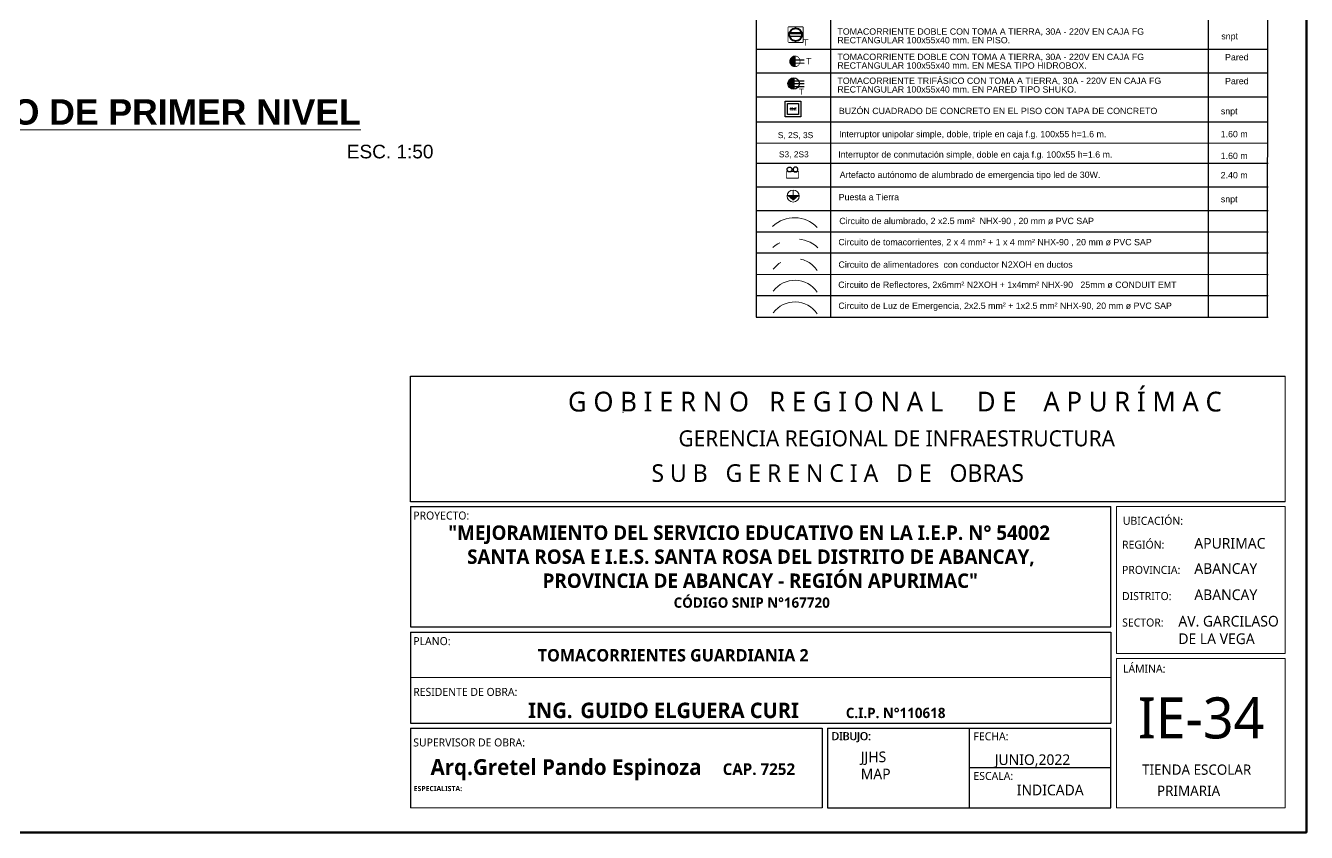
# Model space of a CAD drawing. Header units: millimetres. Extents: x 529.7 to 562.4, y 331.7 to 353.2.
# Drawn here: x 556.22 to 562.44, y 331.75 to 335.67 of the extents above; entities that cross this region are included whole.
import ezdxf
from ezdxf.enums import TextEntityAlignment as Align

# ---------------------------------------------------------------- set-up
doc = ezdxf.new("R2010")
doc.units = ezdxf.units.MM
doc.set_wipeout_variables(frame=1)
for name, pattern in [('CONTINUA', [0]), ('DASHED2', [0.375, 0.25, -0.125]), ('HIDDEN2', [0.1875, 0.125, -0.0625])]:
    doc.linetypes.add(name, pattern=pattern)
for name, color, linetype, lineweight in [('0_Pluma_Nº__1', 253, 'Continuous', 9), ('ARQ', 252, 'Continuous', 0), ('Emergencia', 20, 'Continuous', 25), ('IE_ALIMENTADORES', 5, 'Continuous', 30), ('letras sr', 7, 'Continuous', 5), ('LINEAS_IND.', 252, 'Continuous', 5), ('Membrete', 250, 'Continuous', 15), ('Proyeccciones', 1, 'DASHED2', 18), ('ROTULO', 253, 'Continuous', 0), ('TOMACORRIENTE', 5, 'HIDDEN2', 30)]:
    doc.layers.add(name, color=color, linetype=linetype, lineweight=lineweight)
doc.layers.add('ALUMBRADO', color=1, linetype='Continuous')
doc.layers.add('IE-LEYENDA', color=142, linetype='Continuous')
doc.styles.add('Generales', font='trebuc.ttf', dxfattribs={"height": 0.1})
doc.styles.add('Santa Rosa 1 50', font='trebuc.ttf')
doc.styles.get("Standard").update_dxf_attribs({"font": 'arial.ttf'})
doc.styles.add('style1', font='arial.ttf')

# ---------------------------------------------------------------- blocks, each defined once
blk = doc.blocks.new('Emergencia')
at = {"color": 1, "lineweight": 5}
blk.add_wipeout([(-0.077, -0.439), (-0.07, -0.435), (-0.064, -0.43), (-0.058, -0.425), (-0.052, -0.42), (-0.047, -0.413), (-0.042, -0.407), (-0.038, -0.4), (-0.034, -0.393), (-0.031, -0.386), (-0.029, -0.378), (-0.027, -0.37), (-0.026, -0.363), (-0.025, -0.355), (-0.025, -0.347), (-0.026, -0.339), (-0.027, -0.331), (-0.029, -0.323), (-0.031, -0.316), (-0.034, -0.308), (-0.038, -0.301), (-0.042, -0.294), (-0.047, -0.288), (-0.052, -0.282), (-0.058, -0.276), (-0.064, -0.271), (-0.07, -0.266), (-0.077, -0.262), (-0.084, -0.259), (-0.092, -0.256), (-0.099, -0.253), (-0.107, -0.251), (-0.115, -0.25), (-0.123, -0.249), (-0.131, -0.25), (-0.139, -0.25), (-0.146, -0.251), (-0.154, -0.253), (-0.162, -0.256), (-0.169, -0.259), (-0.176, -0.262), (-0.183, -0.267), (-0.189, -0.271), (-0.195, -0.276), (-0.201, -0.282), (-0.206, -0.288), (-0.211, -0.295), (-0.215, -0.301), (-0.219, -0.309), (-0.222, -0.316), (-0.224, -0.323), (-0.226, -0.331), (-0.227, -0.339), (-0.228, -0.347), (-0.228, -0.355), (-0.227, -0.363), (-0.226, -0.371), (-0.224, -0.379), (-0.222, -0.386), (-0.218, -0.393), (-0.215, -0.401), (-0.211, -0.407), (-0.206, -0.414), (-0.201, -0.42), (-0.195, -0.425), (-0.189, -0.431), (-0.183, -0.435), (-0.176, -0.439), (-0.169, -0.443), (-0.161, -0.446), (-0.154, -0.448), (-0.146, -0.45), (-0.138, -0.452), (-0.13, -0.452), (-0.122, -0.452), (-0.114, -0.452), (-0.107, -0.45), (-0.099, -0.448), (-0.091, -0.446), (-0.084, -0.443)], dxfattribs=at).dxf.layer = 'Emergencia'
at = {"layer": 'Emergencia', "color": 240, "true_color": 0xed1f24}
blk.add_lwpolyline([(-0.25, -0.25), (0.25, -0.25), (0.25, 0), (-0.25, 0)], close=True, dxfattribs=at)
at = {"color": 240, "lineweight": 5, "true_color": 0xed1f24}
blk.add_wipeout([(-0.25, -0.25), (0.25, -0.25), (0.25, 0), (-0.25, 0)], dxfattribs=at).dxf.layer = 'Emergencia'
at = {"layer": 'Emergencia', "color": 1}
blk.add_lwpolyline([(-0.077, -0.439), (-0.07, -0.435), (-0.064, -0.43), (-0.058, -0.425), (-0.052, -0.42), (-0.047, -0.413), (-0.042, -0.407), (-0.038, -0.4), (-0.034, -0.393), (-0.031, -0.386), (-0.029, -0.378), (-0.027, -0.37), (-0.026, -0.363), (-0.025, -0.355), (-0.025, -0.347), (-0.026, -0.339), (-0.027, -0.331), (-0.029, -0.323), (-0.031, -0.316), (-0.034, -0.308), (-0.038, -0.301), (-0.042, -0.294), (-0.047, -0.288), (-0.052, -0.282), (-0.058, -0.276), (-0.064, -0.271), (-0.07, -0.266), (-0.077, -0.262), (-0.084, -0.259), (-0.092, -0.256), (-0.099, -0.253), (-0.107, -0.251), (-0.115, -0.25), (-0.123, -0.249), (-0.131, -0.25), (-0.139, -0.25), (-0.146, -0.251), (-0.154, -0.253), (-0.162, -0.256), (-0.169, -0.259), (-0.176, -0.262), (-0.183, -0.267), (-0.189, -0.271), (-0.195, -0.276), (-0.201, -0.282), (-0.206, -0.288), (-0.211, -0.295), (-0.215, -0.301), (-0.219, -0.309), (-0.222, -0.316), (-0.224, -0.323), (-0.226, -0.331), (-0.227, -0.339), (-0.228, -0.347), (-0.228, -0.355), (-0.227, -0.363), (-0.226, -0.371), (-0.224, -0.379), (-0.222, -0.386), (-0.218, -0.393), (-0.215, -0.401), (-0.211, -0.407), (-0.206, -0.414), (-0.201, -0.42), (-0.195, -0.425), (-0.189, -0.431), (-0.183, -0.435), (-0.176, -0.439), (-0.169, -0.443), (-0.161, -0.446), (-0.154, -0.448), (-0.146, -0.45), (-0.138, -0.452), (-0.13, -0.452), (-0.122, -0.452), (-0.114, -0.452), (-0.107, -0.45), (-0.099, -0.448), (-0.091, -0.446), (-0.084, -0.443)], close=True, dxfattribs=at)
at = {"color": 1, "lineweight": 5}
blk.add_wipeout([(0.077, -0.439), (0.07, -0.435), (0.064, -0.43), (0.058, -0.425), (0.052, -0.42), (0.047, -0.413), (0.042, -0.407), (0.038, -0.4), (0.034, -0.393), (0.031, -0.386), (0.029, -0.378), (0.027, -0.37), (0.026, -0.363), (0.025, -0.355), (0.025, -0.347), (0.026, -0.339), (0.027, -0.331), (0.029, -0.323), (0.031, -0.316), (0.034, -0.308), (0.038, -0.301), (0.042, -0.294), (0.047, -0.288), (0.052, -0.282), (0.058, -0.276), (0.064, -0.271), (0.07, -0.266), (0.077, -0.262), (0.084, -0.259), (0.092, -0.256), (0.099, -0.253), (0.107, -0.251), (0.115, -0.25), (0.123, -0.249), (0.131, -0.25), (0.139, -0.25), (0.146, -0.251), (0.154, -0.253), (0.162, -0.256), (0.169, -0.259), (0.176, -0.262), (0.183, -0.267), (0.189, -0.271), (0.195, -0.276), (0.201, -0.282), (0.206, -0.288), (0.211, -0.295), (0.215, -0.301), (0.219, -0.309), (0.222, -0.316), (0.224, -0.323), (0.226, -0.331), (0.227, -0.339), (0.228, -0.347), (0.228, -0.355), (0.227, -0.363), (0.226, -0.371), (0.224, -0.379), (0.222, -0.386), (0.218, -0.393), (0.215, -0.401), (0.211, -0.407), (0.206, -0.414), (0.201, -0.42), (0.195, -0.425), (0.189, -0.431), (0.183, -0.435), (0.176, -0.439), (0.169, -0.443), (0.161, -0.446), (0.154, -0.448), (0.146, -0.45), (0.138, -0.452), (0.13, -0.452), (0.122, -0.452), (0.114, -0.452), (0.107, -0.45), (0.099, -0.448), (0.091, -0.446), (0.084, -0.443)], dxfattribs=at).dxf.layer = 'Emergencia'
at = {"layer": 'Emergencia', "color": 1}
blk.add_lwpolyline([(0.077, -0.439), (0.07, -0.435), (0.064, -0.43), (0.058, -0.425), (0.052, -0.42), (0.047, -0.413), (0.042, -0.407), (0.038, -0.4), (0.034, -0.393), (0.031, -0.386), (0.029, -0.378), (0.027, -0.37), (0.026, -0.363), (0.025, -0.355), (0.025, -0.347), (0.026, -0.339), (0.027, -0.331), (0.029, -0.323), (0.031, -0.316), (0.034, -0.308), (0.038, -0.301), (0.042, -0.294), (0.047, -0.288), (0.052, -0.282), (0.058, -0.276), (0.064, -0.271), (0.07, -0.266), (0.077, -0.262), (0.084, -0.259), (0.092, -0.256), (0.099, -0.253), (0.107, -0.251), (0.115, -0.25), (0.123, -0.249), (0.131, -0.25), (0.139, -0.25), (0.146, -0.251), (0.154, -0.253), (0.162, -0.256), (0.169, -0.259), (0.176, -0.262), (0.183, -0.267), (0.189, -0.271), (0.195, -0.276), (0.201, -0.282), (0.206, -0.288), (0.211, -0.295), (0.215, -0.301), (0.219, -0.309), (0.222, -0.316), (0.224, -0.323), (0.226, -0.331), (0.227, -0.339), (0.228, -0.347), (0.228, -0.355), (0.227, -0.363), (0.226, -0.371), (0.224, -0.379), (0.222, -0.386), (0.218, -0.393), (0.215, -0.401), (0.211, -0.407), (0.206, -0.414), (0.201, -0.42), (0.195, -0.425), (0.189, -0.431), (0.183, -0.435), (0.176, -0.439), (0.169, -0.443), (0.161, -0.446), (0.154, -0.448), (0.146, -0.45), (0.138, -0.452), (0.13, -0.452), (0.122, -0.452), (0.114, -0.452), (0.107, -0.45), (0.099, -0.448), (0.091, -0.446), (0.084, -0.443)], close=True, dxfattribs=at)
blk = doc.blocks.new('TOMACORRIENTE EN PISO')
at = {"layer": 'TOMACORRIENTE', "linetype": 'CONTINUA', "lineweight": 40}
blk.add_lwpolyline([(-0.166, -0.166), (0.166, -0.166), (0.166, 0.166), (-0.166, 0.166)], close=True, dxfattribs=at)
at = {"layer": 'TOMACORRIENTE', "color": 5, "linetype": 'CONTINUA', "style": 'style1', "text_generation_flag": 4}
blk.add_text('T', height=0.147, rotation=179.8829, dxfattribs=at).set_placement((0.296, -0.251))
at = {"linetype": 'CONTINUA'}
blk.add_wipeout([(-0.166, -0.166), (0.166, -0.166), (0.166, 0.166), (-0.166, 0.166)], dxfattribs=at).dxf.layer = 'TOMACORRIENTE'
at = {"layer": 'TOMACORRIENTE', "color": 5, "linetype": 'CONTINUA', "lineweight": 60}
blk.add_line((-0.142, 0.036), (0.142, 0.036), dxfattribs=at)
at = {"layer": 'TOMACORRIENTE', "color": 5, "linetype": 'CONTINUA'}
blk.add_line((-0.143, -0.033), (0.143, -0.033), dxfattribs=at)
at = {"layer": 'TOMACORRIENTE', "color": 5, "linetype": 'CONTINUA', "lineweight": 40}
blk.add_ellipse((0, 0), major_axis=(0.104, 0.103), ratio=1, start_param=5.497787, end_param=11.780972, dxfattribs=at)
blk = doc.blocks.new('IDROBOX')
at = {"layer": 'TOMACORRIENTE'}
blk.add_lwpolyline([(0.139, 0.047), (0.133, 0.061), (0.126, 0.075), (0.118, 0.088), (0.108, 0.099), (0.097, 0.11), (0.085, 0.12), (0.072, 0.128), (0.058, 0.135), (0.044, 0.14), (0.029, 0.144), (0.014, 0.146), (-0.002, 0.147), (-0.017, 0.146), (-0.032, 0.143), (-0.047, 0.139), (-0.061, 0.133), (-0.075, 0.126), (-0.088, 0.118), (-0.099, 0.108), (-0.11, 0.097), (-0.12, 0.085), (-0.128, 0.072), (-0.135, 0.058), (-0.14, 0.044), (-0.144, 0.029), (-0.146, 0.014), (-0.147, -0.002), (-0.146, -0.017), (-0.143, -0.032), (-0.139, -0.047), (-0.133, -0.061), (-0.126, -0.075), (-0.118, -0.088), (-0.108, -0.099), (-0.097, -0.11), (-0.085, -0.12), (-0.072, -0.128), (-0.058, -0.135), (-0.044, -0.14), (-0.029, -0.144), (-0.014, -0.146), (0.002, -0.147), (0.017, -0.146), (0.032, -0.143), (0.047, -0.139), (0.061, -0.133), (0.075, -0.126), (0.088, -0.118), (0.099, -0.108), (0.11, -0.097), (0.12, -0.085), (0.128, -0.072), (0.135, -0.058), (0.14, -0.044), (0.144, -0.029), (0.146, -0.014), (0.147, 0.002), (0.146, 0.017), (0.143, 0.032)], close=True, dxfattribs=at)
at = {"layer": 'TOMACORRIENTE', "color": 5, "linetype": 'CONTINUA', "style": 'style1', "text_generation_flag": 4}
blk.add_text('T', height=0.183, rotation=179.8829, dxfattribs=at).set_placement((0.488, -0.087))
blk.add_wipeout([(0.139, 0.047), (0.133, 0.061), (0.126, 0.075), (0.118, 0.088), (0.108, 0.099), (0.097, 0.11), (0.085, 0.12), (0.072, 0.128), (0.058, 0.135), (0.044, 0.14), (0.029, 0.144), (0.014, 0.146), (-0.002, 0.147), (-0.017, 0.146), (-0.032, 0.143), (-0.047, 0.139), (-0.061, 0.133), (-0.075, 0.126), (-0.088, 0.118), (-0.099, 0.108), (-0.11, 0.097), (-0.12, 0.085), (-0.128, 0.072), (-0.135, 0.058), (-0.14, 0.044), (-0.144, 0.029), (-0.146, 0.014), (-0.147, -0.002), (-0.146, -0.017), (-0.143, -0.032), (-0.139, -0.047), (-0.133, -0.061), (-0.126, -0.075), (-0.118, -0.088), (-0.108, -0.099), (-0.097, -0.11), (-0.085, -0.12), (-0.072, -0.128), (-0.058, -0.135), (-0.044, -0.14), (-0.029, -0.144), (-0.014, -0.146), (0.002, -0.147), (0.017, -0.146), (0.032, -0.143), (0.047, -0.139), (0.061, -0.133), (0.075, -0.126), (0.088, -0.118), (0.099, -0.108), (0.11, -0.097), (0.12, -0.085), (0.128, -0.072), (0.135, -0.058), (0.14, -0.044), (0.144, -0.029), (0.146, -0.014), (0.147, 0.002), (0.146, 0.017), (0.143, 0.032)]).dxf.layer = 'TOMACORRIENTE'
at = {"layer": 'TOMACORRIENTE'}
h = blk.add_hatch(color=256, dxfattribs=at)
h.dxf.hatch_style = 1
edge = h.paths.add_edge_path()
edge.add_line((0, 0.147), (0, -0.147))
h.paths.add_polyline_path([(0, 0.147), (-0.002, 0.147), (-0.017, 0.146), (-0.032, 0.143), (-0.047, 0.139), (-0.061, 0.133), (-0.075, 0.126), (-0.088, 0.118), (-0.099, 0.108), (-0.11, 0.097), (-0.12, 0.085), (-0.128, 0.072), (-0.135, 0.058), (-0.14, 0.044), (-0.144, 0.029), (-0.146, 0.014), (-0.147, -0.002), (-0.146, -0.017), (-0.143, -0.032), (-0.139, -0.047), (-0.133, -0.061), (-0.126, -0.075), (-0.118, -0.088), (-0.108, -0.099), (-0.097, -0.11), (-0.085, -0.12), (-0.072, -0.128), (-0.058, -0.135), (-0.044, -0.14), (-0.029, -0.144), (-0.014, -0.146), (0, -0.147)])
at = {"layer": 'TOMACORRIENTE', "color": 5, "linetype": 'CONTINUA'}
for p, q in [((-0.138, 0.049), (0.275, 0.048)), ((-0.138, -0.048), (0.275, -0.049))]:
    blk.add_line(p, q, dxfattribs=at)
blk.add_lwpolyline([(0, 0.147), (0, -0.147)], dxfattribs=at)
blk = doc.blocks.new('TOMACOR TRIFASICO')
at = {"layer": 'TOMACORRIENTE', "linetype": 'CONTINUA'}
h = blk.add_hatch(color=256, dxfattribs=at)
h.dxf.hatch_style = 1
edge = h.paths.add_edge_path()
edge.add_line((0, 0.169), (0, -0.169))
h.paths.add_polyline_path([(0, 0.169, 0.414214), (-0.169, 0, 0.414214), (0, -0.169)])
at = {"layer": 'TOMACORRIENTE', "color": 5, "linetype": 'CONTINUA'}
for p, q in [((-0.169, 0), (0.31, -0.001)), ((-0.148, 0.083), (0.31, 0.082)), ((-0.145, -0.087), (0.31, -0.088))]:
    blk.add_line(p, q, dxfattribs=at)
at = {"layer": 'TOMACORRIENTE', "linetype": 'CONTINUA'}
blk.add_lwpolyline([(0, 0.169), (0, -0.169)], dxfattribs=at)
blk.add_circle((0, 0), 0.169, dxfattribs=at)
at = {"layer": 'TOMACORRIENTE', "color": 5, "linetype": 'CONTINUA', "style": 'style1', "text_generation_flag": 4}
blk.add_text('T', height=0.183, rotation=179.8829, dxfattribs=at).set_placement((0.304, -0.332))
blk = doc.blocks.new('buzon')
at = {"layer": 'IE_ALIMENTADORES', "color": 32, "true_color": 0xcd6928}
for points in [[(-0.5, 0.5), (0.5, 0.5), (0.5, -0.5), (-0.5, -0.5)], [(-0.35, 0.35), (0.35, 0.35), (0.35, -0.35), (-0.35, -0.35)], [(-0.2, 0), (0.2, 0), (0.2, 0), (-0.2, 0)]]:
    blk.add_lwpolyline(points, close=True, dxfattribs=at)
at = {"layer": 'IE_ALIMENTADORES', "insert": (-0.2, 0.134), "char_height": 0.25, "attachment_point": 1}
blk.add_mtext_dynamic_manual_height_columns('BZ', width=1.91773, gutter_width=12.5, heights=[0], dxfattribs=at)
blk = doc.blocks.new('LYYYDD')
at = {"layer": 'IE-LEYENDA', "linetype": 'Continuous'}
for p, q in [((50.523, 52.331), (50.523, 42.125)), ((56.021, 42.125), (56.021, 51.964)), ((56.737, 42.125), (56.742, 51.964)), ((51.426, 50.41), (51.426, 42.125)), ((50.523, 45.381), (56.745, 45.381)), ((50.523, 45.091), (56.745, 45.091)), ((50.523, 44.802), (56.745, 44.802)), ((50.523, 44.497), (56.745, 44.497)), ((50.523, 44.24), (56.745, 44.239)), ((50.523, 43.993), (56.745, 43.993)), ((50.523, 43.708), (56.745, 43.707)), ((50.523, 43.419), (56.745, 43.418)), ((50.523, 43.16), (56.745, 43.16)), ((50.523, 42.903), (56.745, 42.903)), ((50.523, 42.644), (56.745, 42.643)), ((50.523, 42.385), (56.745, 42.385)), ((50.523, 42.125), (56.745, 42.125))]:
    blk.add_line(p, q, dxfattribs=at)
at = {"layer": 'ROTULO', "color": 7, "linetype": 'Continuous'}
for p, q in [((50.902, 43.602), (51.047, 43.602)), ((50.911, 43.595), (51.038, 43.595)), ((50.92, 43.588), (51.029, 43.588)), ((50.929, 43.581), (51.02, 43.581)), ((50.938, 43.573), (51.011, 43.573)), ((50.947, 43.566), (51.002, 43.566)), ((50.956, 43.559), (50.993, 43.559)), ((50.965, 43.551), (50.983, 43.551))]:
    blk.add_line(p, q, dxfattribs=at)
at = {"layer": 'ROTULO', "color": 7, "linetype": 'Continuous', "ltscale": 30}
blk.add_line((50.974, 43.668), (50.973, 43.605), dxfattribs=at)
at = {"layer": 'ROTULO', "color": 1}
blk.add_circle((50.974, 43.595), 0.0732, dxfattribs=at)
blk.add_arc((50.988, 42.95), 0.382, 43.6732, 133.5808, dxfattribs=at)
at = {"layer": 'ROTULO', "color": 5, "linetype": 'DASHED2'}
blk.add_arc((50.999, 42.667), 0.408, 47.4137, 132.1639, dxfattribs=at)
at = {"layer": 'ROTULO', "color": 4, "linetype": 'DASHED2'}
blk.add_arc((50.994, 42.509), 0.327, 33.8111, 143.2334, dxfattribs=at)
at = {"layer": 'ROTULO', "color": 4, "linetype": 'CONTINUA'}
blk.add_arc((50.994, 42.245), 0.327, 33.8111, 143.2334, dxfattribs=at)
at = {"layer": 'ROTULO', "color": 6, "linetype": 'CONTINUA'}
blk.add_arc((50.994, 41.981), 0.327, 33.8111, 143.2334, dxfattribs=at)
at = {"layer": 'IE_ALIMENTADORES', "xscale": 0.1920000000000001, "yscale": 0.1920000000000001, "zscale": 0.1920000000000001}
blk.add_blockref('buzon', (50.971, 44.653), dxfattribs=at)
at = {"layer": 'TOMACORRIENTE', "xscale": 0.41184, "yscale": 0.41184, "zscale": 0.41184}
blk.add_blockref('IDROBOX', (50.994, 45.232), dxfattribs=at)
at = {"layer": 'TOMACORRIENTE', "linetype": 'CONTINUA', "xscale": 0.41184, "yscale": 0.41184, "zscale": 0.41184}
blk.add_blockref('TOMACOR TRIFASICO', (50.98, 44.962), dxfattribs=at)
at = {"layer": 'IE-LEYENDA', "style": 'style1'}
for s, p in [('TOMACORRIENTE DOBLE CON TOMA A TIERRA, 30A - 220V EN CAJA FG', (51.511, 45.556, 0)), ('RECTANGULAR 100x55x40 mm. EN PISO.', (51.511, 45.451, 0)), ('snpt', (56.175, 45.499)), ('TOMACORRIENTE DOBLE CON TOMA A TIERRA, 30A - 220V EN CAJA FG ', (51.511, 45.248, 0)), ('Pared', (56.22, 45.244)), ('RECTANGULAR 100x55x40 mm. EN MESA TIPO HIDROBOX.', (51.511, 45.143, 0)), ('TOMACORRIENTE TRIFÁSICO CON TOMA A TIERRA, 30A - 220V EN CAJA FG ', (51.511, 44.958, 0)), ('Pared', (56.22, 44.954)), ('RECTANGULAR 100x55x40 mm. EN PARED TIPO SHUKO.', (51.511, 44.853, 0)), ('BUZÓN CUADRADO DE CONCRETO EN EL PISO CON TAPA DE CONCRETO', (51.529, 44.591)), ('snpt', (56.169, 44.588)), ('Interruptor unipolar simple, doble, triple en caja f.g. 100x55 h=1.6 m.', (51.531, 44.31)), ('1.60 m', (56.167, 44.31)), ('Interruptor de conmutación simple, doble en caja f.g. 100x55 h=1.6 m.', (51.521, 44.062)), ('1.60 m', (56.167, 44.046)), ('Artefacto autónomo de alumbrado de emergencia tipo led de 30W.', (51.539, 43.815)), ('2.40 m', (56.167, 43.811)), ('snpt', (56.169, 43.519)), ('Circuito de alumbrado, 2 x2.5 mm²  NHX-90 , 20 mm ø PVC SAP', (51.534, 43.254)), ('Circuito de tomacorrientes, 2 x 4 mm² + 1 x 4 mm² NHX-90 , 20 mm ø PVC SAP', (51.523, 42.997)), ('Circuito de alimentadores  con conductor N2XOH en ductos', (51.524, 42.724)), ('Circuito de Reflectores, 2x6mm² N2XOH + 1x4mm² NHX-90   25mm ø CONDUIT EMT', (51.521, 42.479)), ('Circuito de Luz de Emergencia, 2x2.5 mm² + 1x2.5 mm² NHX-90, 20 mm ø PVC SAP', (51.523, 42.224))]:
    blk.add_text(s, height=0.0768, rotation=359.9983, dxfattribs=at).set_placement(p)
blk.add_text('Puesta a Tierra', height=0.0768, rotation=359.9983, dxfattribs=at).set_placement((51.893, 43.544), align=Align.CENTER)
at = {"layer": 'ROTULO', "style": 'style1'}
for s, p in [('S, 2S, 3S', (50.787, 44.299)), ('S3, 2S3', (50.8, 44.066))]:
    blk.add_text(s, height=0.073, rotation=359.9983, dxfattribs=at).set_placement(p)
at = {"layer": 'ROTULO', "xscale": 0.5281848000000001, "yscale": 0.5281848000000001, "zscale": 0.5281848000000001}
blk.add_blockref('TOMACORRIENTE EN PISO', (51.003, 45.556), dxfattribs=at)
at = {"layer": 'ROTULO', "xscale": 0.2852197920000004, "yscale": 0.2852197920000004, "zscale": 0.2852197920000004, "rotation": 179.9518922148181}
blk.add_blockref('Emergencia', (50.966, 43.818), dxfattribs=at)

msp = doc.modelspace()

# ---------------------------------------------------------------- linework, layer by layer
at = {"lineweight": -3}
msp.add_lwpolyline([(553.3344, 333.9026, -0.227202), (558.069, 336.1711), (558.6737, 336.1711)], format="xyb", dxfattribs=at)
at = {"layer": '0_Pluma_Nº__1', "color": 30, "lineweight": 50, "true_color": 0xf8991e}
msp.add_lwpolyline([(549.1931, 339.5603), (562.4387, 339.5603), (562.4387, 331.7467), (549.1931, 331.7467)], close=True, dxfattribs=at)
at = {"layer": 'LINEAS_IND.', "color": 7, "ltscale": 0.5}
msp.add_line((559.115, 333.79, 0.255), (559.1201, 333.7874, 0.255), dxfattribs=at)
at = {"layer": 'Membrete', "color": 7, "lineweight": 30, "ltscale": 0.5}
for p, q in [((558.0847, 333.353), (558.0847, 333.9641)), ((558.0847, 333.9641), (562.3352, 333.9641)), ((562.3352, 333.353), (558.0847, 333.353)), ((558.0847, 333.3305), (561.4878, 333.3305)), ((558.0847, 333.3305), (558.0847, 332.7461)), ((558.0852, 332.7461), (561.4878, 332.7461)), ((558.0852, 332.7201), (561.4878, 332.7201)), ((558.0852, 332.7201), (558.0852, 332.2782)), ((561.4878, 332.7201), (561.4878, 332.2782)), ((558.0852, 332.2782), (561.4878, 332.2782)), ((558.0852, 332.2532), (560.0853, 332.2532)), ((558.0852, 332.2532), (558.0852, 331.8666)), ((560.0853, 332.2532), (560.0853, 331.8666)), ((560.1113, 332.2532), (561.4878, 332.2532)), ((560.1113, 332.2532), (560.1113, 331.8666)), ((561.4878, 332.0599), (560.7996, 332.0599))]:
    msp.add_line(p, q, dxfattribs=at)
at = {"layer": 'Membrete', "color": 7, "lineweight": 20, "ltscale": 0.5}
msp.add_line((562.3352, 333.9641), (558.0847, 333.9641), dxfattribs=at)
at = {"layer": 'Membrete', "color": 7, "lineweight": 18, "ltscale": 0.5}
msp.add_line((561.4878, 332.4991), (558.0852, 332.4991), dxfattribs=at)
at = {"layer": 'Membrete', "color": 7, "lineweight": 20, "ltscale": 0.5}
msp.add_lwpolyline([(562.3352, 333.353), (562.3352, 333.9641)], dxfattribs=at)
at = {"layer": 'Membrete', "color": 7, "lineweight": 30, "ltscale": 0.5}
for points in [[(561.4878, 332.7461), (561.4878, 333.3305)], [(560.1113, 331.8666), (561.4878, 331.8666), (561.4878, 332.2532)], [(560.7996, 332.2532), (560.7996, 331.8666)]]:
    msp.add_lwpolyline(points, dxfattribs=at)
at = {"layer": 'Membrete', "color": 7, "lineweight": 18, "ltscale": 0.5}
for points in [[(562.3352, 333.3305), (561.5161, 333.3305), (561.5161, 332.617), (562.3352, 332.617)], [(562.3352, 332.592), (561.5161, 332.592), (561.5161, 331.8666), (562.3352, 331.8666)]]:
    msp.add_lwpolyline(points, close=True, dxfattribs=at)
msp.add_lwpolyline([(558.0852, 331.8666), (560.0853, 331.8666)], dxfattribs=at)
at = {"layer": 'Proyeccciones', "linetype": 'DASHED2', "lineweight": 9, "ltscale": 0.4}
msp.add_lwpolyline([(552.9558, 333.9035, -0.236978), (558.069, 336.4711), (558.6737, 336.4711)], format="xyb", dxfattribs=at)

# ---------------------------------------------------------------- texts
at = {"layer": 'ARQ', "ltscale": 0.5, "insert": (558.1828, 332.1026), "char_height": 0.076295, "width": 2.741872, "attachment_point": 1, "style": 'Generales'}
msp.add_mtext('{\\fTrebuchet MS|b1|i0|c0|p34;\\H1.0054x;Arq.Gretel Pando Espinoza \\H0.73511x;    CAP. 7252}', dxfattribs=at)
at = {"layer": 'letras sr', "attachment_point": 1, "style": 'Santa Rosa 1 50'}
for s, width, heights, insert, char_height in [('{\\fSwis721 Ex BT|b1|i0|c0|p34;\\H0.88139x;\\LPLANO DE PRIMER NIVEL}', 3.398746, [0.3444], (555.6793, 335.3105), 0.14), ('{\\fSwis721 Ex BT|b0|i0|c0|p34;\\H0.88139x;ESC. 1:50}', 2.143336, [0.1824], (557.776, 335.0893), 0.075)]:
    msp.add_mtext_dynamic_manual_height_columns(s, width=width, gutter_width=0.5, heights=heights, dxfattribs=dict(at, insert=insert, char_height=char_height))
at = {"layer": 'Membrete', "color": 7, "lineweight": 5, "style": 'Generales'}
for s, height, p in [('G O B I E R N O   R E G I O N A L     D E    A P U R Í M A C   ', 0.096, (558.8507, 333.7928)), ('GERENCIA REGIONAL DE INFRAESTRUCTURA', 0.077838, (559.3876, 333.6233)), ('S U B   G E R E N C I A   D E   OBRAS', 0.085621, (559.2562, 333.4506))]:
    msp.add_text(s, height=height, dxfattribs=at).set_placement(p)
at = {"layer": 'Membrete', "color": 7, "ltscale": 0.5, "style": 'Generales'}
for s, height, p in [('PROYECTO:', 0.03892, (558.0989, 333.2675)), ('UBICACIÓN:', 0.03892, (561.5468, 333.2419)), ('REGIÓN:', 0.03892, (561.543, 333.126)), ('APURIMAC', 0.05189, (561.8941, 333.126)), ('PROVINCIA:', 0.03892, (561.543, 333.0033)), ('ABANCAY', 0.05189, (561.8941, 333.0033)), ('DISTRITO:', 0.03892, (561.543, 332.876)), ('ABANCAY', 0.05189, (561.8941, 332.876)), ('SECTOR: ', 0.03892, (561.5437, 332.7474)), ('AV. GARCILASO  ', 0.051892, (561.8166, 332.7474)), ('DE LA VEGA', 0.05189, (561.8165, 332.6621)), ('PLANO:', 0.03892, (558.0989, 332.6571)), ('LÁMINA:', 0.03892, (561.5473, 332.5229)), ('RESIDENTE DE OBRA:', 0.038873, (558.0989, 332.4102)), ('IE-34', 0.2, (561.619, 332.2033)), ('SUPERVISOR DE OBRA:', 0.038873, (558.0989, 332.1645)), ('DIBUJO:', 0.03887, (560.1303, 332.1953)), ('DIBUJO:', 0.03892, (560.1327, 332.1949)), ('FECHA:', 0.03892, (560.821, 332.1944)), ('JJHS', 0.05183, (560.2731, 332.088)), ('JUNIO,2022', 0.05183, (560.9242, 332.0743)), ('MAP', 0.05183, (560.2731, 332.0047)), ('ESCALA:', 0.03892, (560.821, 332.0016)), ('TIENDA ESCOLAR', 0.05, (561.6403, 332.0268)), ('INDICADA', 0.05189, (561.0314, 331.9268)), ('PRIMARIA', 0.05, (561.7129, 331.924))]:
    msp.add_text(s, height=height, dxfattribs=at).set_placement(p)
at = {"layer": 'Membrete', "color": 7, "ltscale": 0.5, "attachment_point": 1, "style": 'Generales'}
for s, insert, char_height, width in [('\\pi0.24;{\\fTrebuchet MS|b1|i0|c0|p34;\\H0.6891x;"MEJORAMIENTO DEL SERVICIO EDUCATIVO EN LA I.E.P. N° 54002 \\P\\pi0.33164;SANTA ROSA E I.E.S. SANTA ROSA DEL DISTRITO DE ABANCAY, \\P\\pi0.69851;PROVINCIA DE ABANCAY - REGIÓN APURIMAC"\\H1.4512x;\\P\\pi1.3351;\\H0.49222x;CÓDIGO SNIP N°167720}', (558.029, 333.2387), 0.1015821, 3.425244), ('{\\fTrebuchet MS|b1|i0|c0|p34;TOMACORRIENTES GUARDIANIA 2}', (558.7037, 332.6378), 0.06, 3.30694), ('\\pi-0.21403,l0.29858,t0.29858;{\\fTrebuchet MS|b1|i0|c0|p34;\\H0.88598x;ING.^IGUIDO ELGUERA CURI         \\H0.66667x;C.I.P. N°110618}', (558.5725, 332.3774), 0.0845523, 2.631633), ('{\\fTrebuchet MS|b1|i0|c0|p34;ESPECIALISTA:}', (558.1011, 331.9723), 0.024971, 0.436722)]:
    msp.add_mtext(s, dxfattribs=dict(at, insert=insert, char_height=char_height, width=width))

# ---------------------------------------------------------------- next in the draw order: block references
at = {"layer": 'ALUMBRADO', "xscale": 0.4, "yscale": 0.4, "zscale": 0.4}
msp.add_blockref('LYYYDD', (539.5554, 317.402), dxfattribs=at)

doc.saveas('drawing.dxf')
